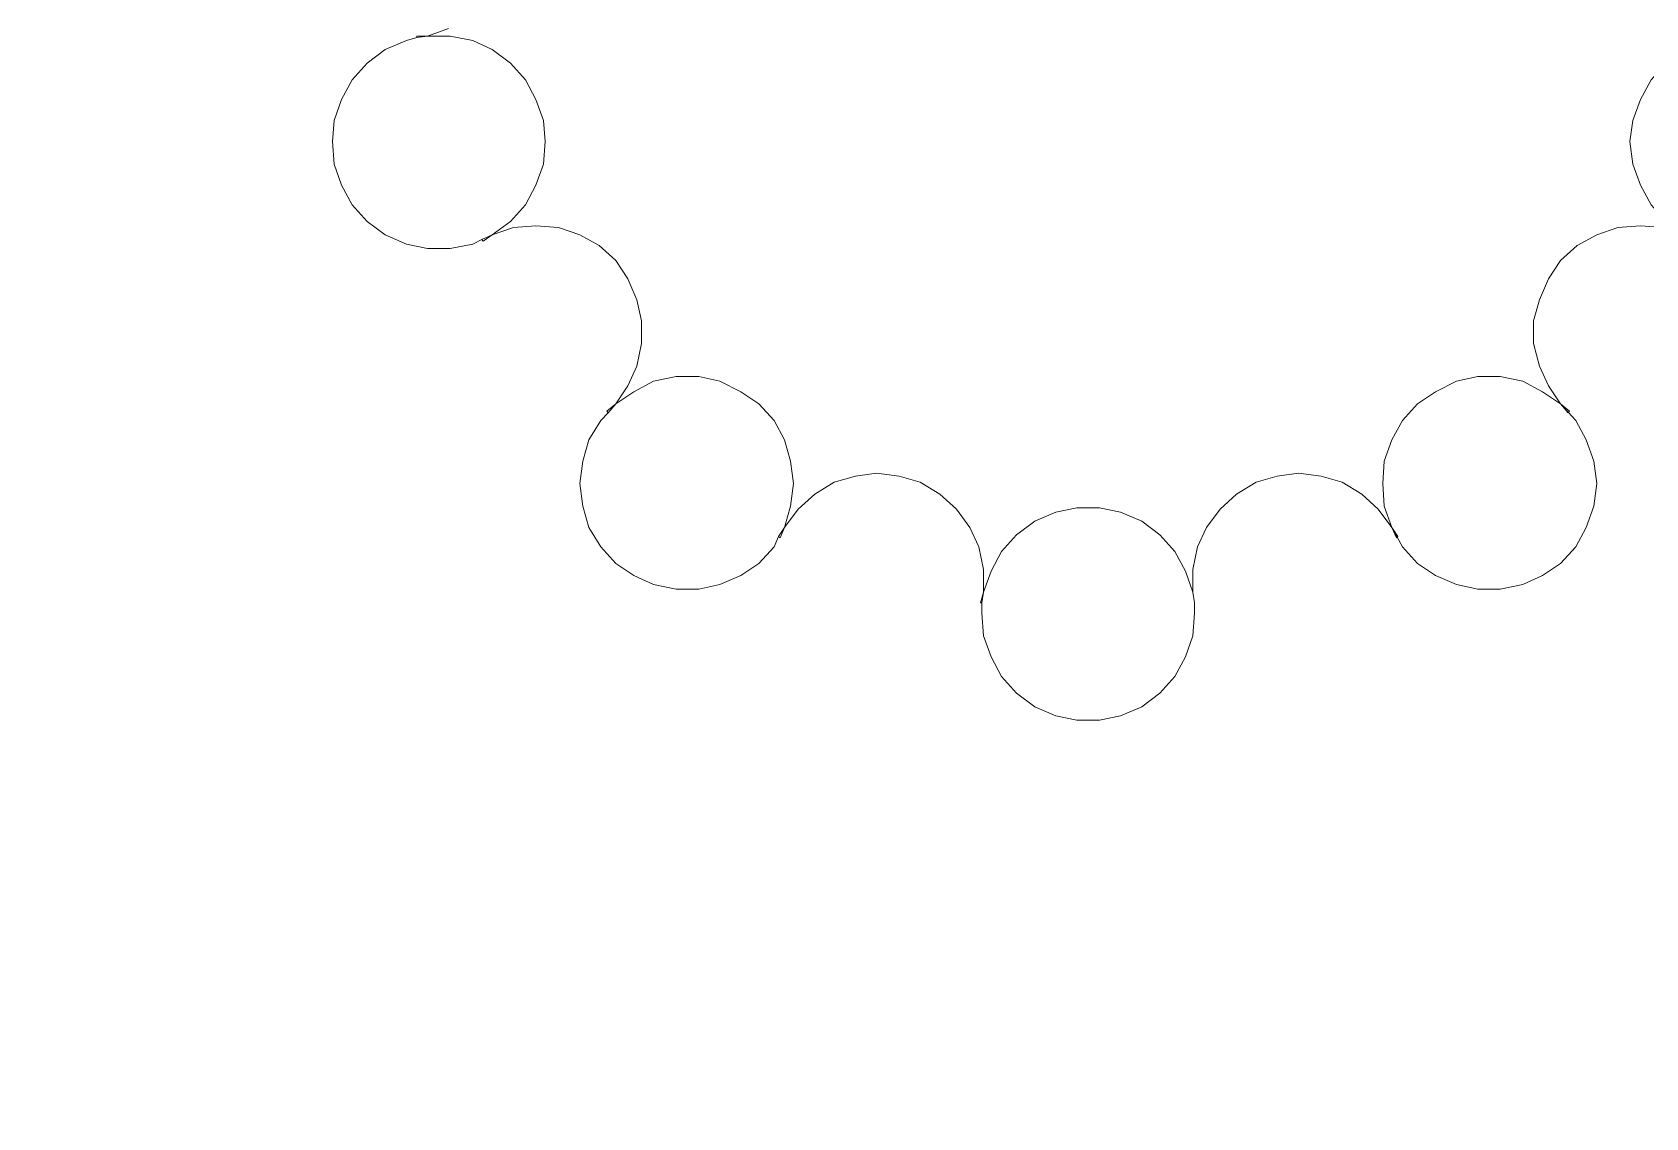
# Model space of a CAD drawing. Header units: millimetres. Extents: x -299 to 252, y -245 to 245.
# Drawn here: x -229.83 to -207.17, y -181.69 to -166.44 of the extents above; entities that cross this region are included whole.
import ezdxf

# ---------------------------------------------------------------- set-up
doc = ezdxf.new("R2010")
doc.units = ezdxf.units.MM
doc.header["$MEASUREMENT"] = 0

msp = doc.modelspace()

# ---------------------------------------------------------------- linework, layer by layer
at = {"lineweight": 9}
for points, knots in [([(-135.0011, -165.0006), (-135.0011, -120.8182), (-170.8181, -85.0012), (-215.0006, -85.0012), (-215.0006, -85.0012), (-259.183, -85.0012), (-295, -120.8182), (-295, -165.0006), (-295, -165.0006), (-295, -209.1831), (-259.183, -245), (-215.0006, -245), (-215.0006, -245), (-170.8181, -245), (-135.0011, -209.1831), (-135.0011, -165.0006)], [0, 0, 0, 0, 0.2, 0.2, 0.2, 0.2, 0.4, 0.4, 0.4, 0.4, 0.6, 0.6, 0.6, 0.6, 1, 1, 1, 1]), ([(-213.5083, -155.592), (-213.5083, -155.592), (-213.5295, -155.7402), (-213.5295, -155.7402), (-213.5295, -155.7402), (-213.5295, -155.7402), (-213.5295, -156.0577), (-213.5295, -156.0577), (-213.5295, -156.0577), (-213.5295, -156.0577), (-213.466, -156.354), (-213.466, -156.354), (-213.466, -156.354), (-213.466, -156.354), (-213.339, -156.6504), (-213.339, -156.6504), (-213.339, -156.6504), (-213.339, -156.6504), (-213.1485, -156.9044), (-213.1485, -156.9044), (-213.1485, -156.9044), (-213.1485, -156.9044), (-212.9156, -157.116), (-212.9156, -157.116), (-212.9156, -157.116), (-212.9156, -157.116), (-212.6405, -157.2642), (-212.6405, -157.2642), (-212.6405, -157.2642), (-212.6405, -157.2642), (-212.3441, -157.37), (-212.3441, -157.37), (-212.3441, -157.37), (-212.3441, -157.37), (-212.0478, -157.3912), (-212.0478, -157.3912), (-212.0478, -157.3912), (-212.0478, -157.3912), (-211.7303, -157.37), (-211.7303, -157.37), (-211.7303, -157.37), (-211.7303, -157.37), (-211.434, -157.2642), (-211.434, -157.2642), (-211.434, -157.2642), (-211.434, -157.2642), (-211.1588, -157.116), (-211.1588, -157.116), (-211.1588, -157.116), (-211.1588, -157.116), (-210.926, -156.9044), (-210.926, -156.9044), (-210.926, -156.9044), (-210.926, -156.9044), (-210.7355, -156.6504), (-210.7355, -156.6504), (-210.7355, -156.6504), (-210.7355, -156.6504), (-210.672, -156.5022), (-210.672, -156.5022), (-210.672, -156.5022), (-210.672, -156.5022), (-210.6508, -156.5234), (-210.6508, -156.5234), (-210.6508, -156.5234), (-210.6508, -156.5234), (-210.7355, -156.6504), (-210.7355, -156.6504), (-210.7355, -156.6504), (-210.7355, -156.6504), (-210.8413, -156.9467), (-210.8413, -156.9467), (-210.8413, -156.9467), (-210.8413, -156.9467), (-210.8625, -157.2642), (-210.8625, -157.2642), (-210.8625, -157.2642), (-210.8625, -157.2642), (-210.8413, -157.5817), (-210.8413, -157.5817), (-210.8413, -157.5817), (-210.8413, -157.5817), (-210.7355, -157.878), (-210.7355, -157.878), (-210.7355, -157.878), (-210.7355, -157.878), (-210.5873, -158.1532), (-210.5873, -158.1532), (-210.5873, -158.1532), (-210.5873, -158.1532), (-210.3756, -158.386), (-210.3756, -158.386), (-210.3756, -158.386), (-210.3756, -158.386), (-210.1216, -158.5554), (-210.1216, -158.5554), (-210.1216, -158.5554), (-210.1216, -158.5554), (-209.8253, -158.6824), (-209.8253, -158.6824), (-209.8253, -158.6824), (-209.8253, -158.6824), (-209.529, -158.7459), (-209.529, -158.7459), (-209.529, -158.7459), (-209.529, -158.7459), (-209.2115, -158.7459), (-209.2115, -158.7459), (-209.2115, -158.7459), (-209.2115, -158.7459), (-208.894, -158.6824), (-208.894, -158.6824), (-208.894, -158.6824), (-208.894, -158.6824), (-208.6188, -158.5554), (-208.6188, -158.5554), (-208.6188, -158.5554), (-208.6188, -158.5554), (-208.3648, -158.386), (-208.3648, -158.386), (-208.3648, -158.386), (-208.3648, -158.386), (-208.259, -158.259), (-208.259, -158.259), (-208.259, -158.259), (-208.259, -158.259), (-208.2378, -158.2802), (-208.2378, -158.2802), (-208.2378, -158.2802), (-208.2378, -158.2802), (-208.3648, -158.386), (-208.3648, -158.386), (-208.3648, -158.386), (-208.3648, -158.386), (-208.5341, -158.64), (-208.5341, -158.64), (-208.5341, -158.64), (-208.5341, -158.64), (-208.6611, -158.9152), (-208.6611, -158.9152), (-208.6611, -158.9152), (-208.6611, -158.9152), (-208.7458, -159.2327), (-208.7458, -159.2327), (-208.7458, -159.2327), (-208.7458, -159.2327), (-208.7458, -159.5502), (-208.7458, -159.5502), (-208.7458, -159.5502), (-208.7458, -159.5502), (-208.6611, -159.8465), (-208.6611, -159.8465), (-208.6611, -159.8465), (-208.6611, -159.8465), (-208.5341, -160.1429), (-208.5341, -160.1429), (-208.5341, -160.1429), (-208.5341, -160.1429), (-208.3648, -160.3969), (-208.3648, -160.3969), (-208.3648, -160.3969), (-208.3648, -160.3969), (-208.132, -160.5874), (-208.132, -160.5874), (-208.132, -160.5874), (-208.132, -160.5874), (-207.8568, -160.7567), (-207.8568, -160.7567), (-207.8568, -160.7567), (-207.8568, -160.7567), (-207.5605, -160.8414), (-207.5605, -160.8414), (-207.5605, -160.8414), (-207.5605, -160.8414), (-207.243, -160.8837), (-207.243, -160.8837), (-207.243, -160.8837), (-207.243, -160.8837), (-206.9255, -160.8414), (-206.9255, -160.8414), (-206.9255, -160.8414), (-206.9255, -160.8414), (-206.6291, -160.7567), (-206.6291, -160.7567), (-206.6291, -160.7567), (-206.6291, -160.7567), (-206.5021, -160.672), (-206.5021, -160.672), (-206.5021, -160.672), (-206.5021, -160.672), (-206.481, -160.6932), (-206.481, -160.6932), (-206.481, -160.6932), (-206.481, -160.6932), (-206.6291, -160.7567), (-206.6291, -160.7567), (-206.6291, -160.7567), (-206.6291, -160.7567), (-206.8831, -160.9472), (-206.8831, -160.9472), (-206.8831, -160.9472), (-206.8831, -160.9472), (-207.0948, -161.18), (-207.0948, -161.18), (-207.0948, -161.18), (-207.0948, -161.18), (-207.243, -161.4552), (-207.243, -161.4552), (-207.243, -161.4552), (-207.243, -161.4552), (-207.3488, -161.7515), (-207.3488, -161.7515), (-207.3488, -161.7515), (-207.3488, -161.7515), (-207.3911, -162.0479), (-207.3911, -162.0479), (-207.3911, -162.0479), (-207.3911, -162.0479), (-207.3488, -162.3654), (-207.3488, -162.3654), (-207.3488, -162.3654), (-207.3488, -162.3654), (-207.243, -162.6617), (-207.243, -162.6617), (-207.243, -162.6617), (-207.243, -162.6617), (-207.0948, -162.9369), (-207.0948, -162.9369), (-207.0948, -162.9369), (-207.0948, -162.9369), (-206.8831, -163.1697), (-206.8831, -163.1697), (-206.8831, -163.1697), (-206.8831, -163.1697), (-206.6291, -163.3602), (-206.6291, -163.3602), (-206.6291, -163.3602), (-206.6291, -163.3602), (-206.354, -163.4872), (-206.354, -163.4872), (-206.354, -163.4872), (-206.354, -163.4872), (-206.0365, -163.5507), (-206.0365, -163.5507), (-206.0365, -163.5507), (-206.0365, -163.5507), (-205.719, -163.5507), (-205.719, -163.5507), (-205.719, -163.5507), (-205.719, -163.5507), (-206.0153, -163.6565), (-206.0153, -163.6565), (-206.0153, -163.6565), (-206.0153, -163.6565), (-206.2905, -163.8047), (-206.2905, -163.8047), (-206.2905, -163.8047), (-206.2905, -163.8047), (-206.5233, -164.0164), (-206.5233, -164.0164), (-206.5233, -164.0164), (-206.5233, -164.0164), (-206.7138, -164.2704), (-206.7138, -164.2704), (-206.7138, -164.2704), (-206.7138, -164.2704), (-206.8408, -164.5455), (-206.8408, -164.5455), (-206.8408, -164.5455), (-206.8408, -164.5455), (-206.9043, -164.863), (-206.9043, -164.863), (-206.9043, -164.863), (-206.9043, -164.863), (-206.9043, -165.1805), (-206.9043, -165.1805), (-206.9043, -165.1805), (-206.9043, -165.1805), (-206.8408, -165.4769), (-206.8408, -165.4769), (-206.8408, -165.4769), (-206.8408, -165.4769), (-206.7138, -165.7732), (-206.7138, -165.7732), (-206.7138, -165.7732), (-206.7138, -165.7732), (-206.5233, -166.0272), (-206.5233, -166.0272), (-206.5233, -166.0272), (-206.5233, -166.0272), (-206.2905, -166.2389), (-206.2905, -166.2389), (-206.2905, -166.2389), (-206.2905, -166.2389), (-206.0153, -166.387), (-206.0153, -166.387), (-206.0153, -166.387), (-206.0153, -166.387), (-205.719, -166.4929), (-205.719, -166.4929), (-205.719, -166.4929), (-205.719, -166.4929), (-205.5708, -166.4929), (-205.5708, -166.4929), (-205.5708, -166.4929), (-205.5708, -166.4929), (-205.5708, -166.514), (-205.5708, -166.514), (-205.5708, -166.514), (-205.5708, -166.514), (-205.719, -166.4929), (-205.719, -166.4929), (-205.719, -166.4929), (-205.719, -166.4929), (-206.0365, -166.4929), (-206.0365, -166.4929), (-206.0365, -166.4929), (-206.0365, -166.4929), (-206.354, -166.5564), (-206.354, -166.5564), (-206.354, -166.5564), (-206.354, -166.5564), (-206.6291, -166.6834), (-206.6291, -166.6834), (-206.6291, -166.6834), (-206.6291, -166.6834), (-206.8831, -166.8739), (-206.8831, -166.8739), (-206.8831, -166.8739), (-206.8831, -166.8739), (-207.0948, -167.1067), (-207.0948, -167.1067), (-207.0948, -167.1067), (-207.0948, -167.1067), (-207.243, -167.3819), (-207.243, -167.3819), (-207.243, -167.3819), (-207.243, -167.3819), (-207.3488, -167.6782), (-207.3488, -167.6782), (-207.3488, -167.6782), (-207.3488, -167.6782), (-207.3911, -167.9745), (-207.3911, -167.9745), (-207.3911, -167.9745), (-207.3911, -167.9745), (-207.3488, -168.292), (-207.3488, -168.292), (-207.3488, -168.292), (-207.3488, -168.292), (-207.243, -168.5884), (-207.243, -168.5884), (-207.243, -168.5884), (-207.243, -168.5884), (-207.0948, -168.8635), (-207.0948, -168.8635), (-207.0948, -168.8635), (-207.0948, -168.8635), (-206.8831, -169.0964), (-206.8831, -169.0964), (-206.8831, -169.0964), (-206.8831, -169.0964), (-206.6291, -169.2869), (-206.6291, -169.2869), (-206.6291, -169.2869), (-206.6291, -169.2869), (-206.481, -169.3504), (-206.481, -169.3504), (-206.481, -169.3504), (-206.481, -169.3504), (-206.5021, -169.3715), (-206.5021, -169.3715), (-206.5021, -169.3715), (-206.5021, -169.3715), (-206.6291, -169.2869), (-206.6291, -169.2869), (-206.6291, -169.2869), (-206.6291, -169.2869), (-206.9255, -169.181), (-206.9255, -169.181), (-206.9255, -169.181), (-206.9255, -169.181), (-207.243, -169.1599), (-207.243, -169.1599), (-207.243, -169.1599), (-207.243, -169.1599), (-207.5605, -169.181), (-207.5605, -169.181), (-207.5605, -169.181), (-207.5605, -169.181), (-207.8568, -169.2869), (-207.8568, -169.2869), (-207.8568, -169.2869), (-207.8568, -169.2869), (-208.132, -169.435), (-208.132, -169.435), (-208.132, -169.435), (-208.132, -169.435), (-208.3648, -169.6467), (-208.3648, -169.6467), (-208.3648, -169.6467), (-208.3648, -169.6467), (-208.5341, -169.9007), (-208.5341, -169.9007), (-208.5341, -169.9007), (-208.5341, -169.9007), (-208.6611, -170.197), (-208.6611, -170.197), (-208.6611, -170.197), (-208.6611, -170.197), (-208.7458, -170.4934), (-208.7458, -170.4934), (-208.7458, -170.4934), (-208.7458, -170.4934), (-208.7458, -170.8109), (-208.7458, -170.8109), (-208.7458, -170.8109), (-208.7458, -170.8109), (-208.6611, -171.1284), (-208.6611, -171.1284), (-208.6611, -171.1284), (-208.6611, -171.1284), (-208.5341, -171.4035), (-208.5341, -171.4035), (-208.5341, -171.4035), (-208.5341, -171.4035), (-208.3648, -171.6575), (-208.3648, -171.6575), (-208.3648, -171.6575), (-208.3648, -171.6575), (-208.2378, -171.7634), (-208.2378, -171.7634), (-208.2378, -171.7634), (-208.2378, -171.7634), (-208.259, -171.7845), (-208.259, -171.7845), (-208.259, -171.7845), (-208.259, -171.7845), (-208.3648, -171.6575), (-208.3648, -171.6575), (-208.3648, -171.6575), (-208.3648, -171.6575), (-208.6188, -171.4882), (-208.6188, -171.4882), (-208.6188, -171.4882), (-208.6188, -171.4882), (-208.894, -171.34), (-208.894, -171.34), (-208.894, -171.34), (-208.894, -171.34), (-209.2115, -171.2765), (-209.2115, -171.2765), (-209.2115, -171.2765), (-209.2115, -171.2765), (-209.529, -171.2765), (-209.529, -171.2765), (-209.529, -171.2765), (-209.529, -171.2765), (-209.8253, -171.34), (-209.8253, -171.34), (-209.8253, -171.34), (-209.8253, -171.34), (-210.1216, -171.4882), (-210.1216, -171.4882), (-210.1216, -171.4882), (-210.1216, -171.4882), (-210.3756, -171.6575), (-210.3756, -171.6575), (-210.3756, -171.6575), (-210.3756, -171.6575), (-210.5873, -171.8904), (-210.5873, -171.8904), (-210.5873, -171.8904), (-210.5873, -171.8904), (-210.7355, -172.1655), (-210.7355, -172.1655), (-210.7355, -172.1655), (-210.7355, -172.1655), (-210.8413, -172.4619), (-210.8413, -172.4619), (-210.8413, -172.4619), (-210.8413, -172.4619), (-210.8625, -172.7794), (-210.8625, -172.7794), (-210.8625, -172.7794), (-210.8625, -172.7794), (-210.8413, -173.0969), (-210.8413, -173.0969), (-210.8413, -173.0969), (-210.8413, -173.0969), (-210.7355, -173.3932), (-210.7355, -173.3932), (-210.7355, -173.3932), (-210.7355, -173.3932), (-210.6508, -173.5202), (-210.6508, -173.5202), (-210.6508, -173.5202), (-210.6508, -173.5202), (-210.672, -173.5414), (-210.672, -173.5414)], [0, 0, 0, 0, 0.0079365, 0.0079365, 0.0079365, 0.0079365, 0.015873, 0.015873, 0.015873, 0.015873, 0.0238095, 0.0238095, 0.0238095, 0.0238095, 0.031746, 0.031746, 0.031746, 0.031746, 0.0396825, 0.0396825, 0.0396825, 0.0396825, 0.047619, 0.047619, 0.047619, 0.047619, 0.0555556, 0.0555556, 0.0555556, 0.0555556, 0.0634921, 0.0634921, 0.0634921, 0.0634921, 0.0714286, 0.0714286, 0.0714286, 0.0714286, 0.0793651, 0.0793651, 0.0793651, 0.0793651, 0.0873016, 0.0873016, 0.0873016, 0.0873016, 0.0952381, 0.0952381, 0.0952381, 0.0952381, 0.1031746, 0.1031746, 0.1031746, 0.1031746, 0.1111111, 0.1111111, 0.1111111, 0.1111111, 0.1190476, 0.1190476, 0.1190476, 0.1190476, 0.1269841, 0.1269841, 0.1269841, 0.1269841, 0.1349206, 0.1349206, 0.1349206, 0.1349206, 0.1428571, 0.1428571, 0.1428571, 0.1428571, 0.1507937, 0.1507937, 0.1507937, 0.1507937, 0.1587302, 0.1587302, 0.1587302, 0.1587302, 0.1666667, 0.1666667, 0.1666667, 0.1666667, 0.1746032, 0.1746032, 0.1746032, 0.1746032, 0.1825397, 0.1825397, 0.1825397, 0.1825397, 0.1904762, 0.1904762, 0.1904762, 0.1904762, 0.1984127, 0.1984127, 0.1984127, 0.1984127, 0.2063492, 0.2063492, 0.2063492, 0.2063492, 0.2142857, 0.2142857, 0.2142857, 0.2142857, 0.2222222, 0.2222222, 0.2222222, 0.2222222, 0.2301587, 0.2301587, 0.2301587, 0.2301587, 0.2380952, 0.2380952, 0.2380952, 0.2380952, 0.2460317, 0.2460317, 0.2460317, 0.2460317, 0.2539683, 0.2539683, 0.2539683, 0.2539683, 0.2619048, 0.2619048, 0.2619048, 0.2619048, 0.2698413, 0.2698413, 0.2698413, 0.2698413, 0.2777778, 0.2777778, 0.2777778, 0.2777778, 0.2857143, 0.2857143, 0.2857143, 0.2857143, 0.2936508, 0.2936508, 0.2936508, 0.2936508, 0.3015873, 0.3015873, 0.3015873, 0.3015873, 0.3095238, 0.3095238, 0.3095238, 0.3095238, 0.3174603, 0.3174603, 0.3174603, 0.3174603, 0.3253968, 0.3253968, 0.3253968, 0.3253968, 0.3333333, 0.3333333, 0.3333333, 0.3333333, 0.3412698, 0.3412698, 0.3412698, 0.3412698, 0.3492063, 0.3492063, 0.3492063, 0.3492063, 0.3571429, 0.3571429, 0.3571429, 0.3571429, 0.3650794, 0.3650794, 0.3650794, 0.3650794, 0.3730159, 0.3730159, 0.3730159, 0.3730159, 0.3809524, 0.3809524, 0.3809524, 0.3809524, 0.3888889, 0.3888889, 0.3888889, 0.3888889, 0.3968254, 0.3968254, 0.3968254, 0.3968254, 0.4047619, 0.4047619, 0.4047619, 0.4047619, 0.4126984, 0.4126984, 0.4126984, 0.4126984, 0.4206349, 0.4206349, 0.4206349, 0.4206349, 0.4285714, 0.4285714, 0.4285714, 0.4285714, 0.4365079, 0.4365079, 0.4365079, 0.4365079, 0.4444444, 0.4444444, 0.4444444, 0.4444444, 0.452381, 0.452381, 0.452381, 0.452381, 0.4603175, 0.4603175, 0.4603175, 0.4603175, 0.468254, 0.468254, 0.468254, 0.468254, 0.4761905, 0.4761905, 0.4761905, 0.4761905, 0.484127, 0.484127, 0.484127, 0.484127, 0.4920635, 0.4920635, 0.4920635, 0.4920635, 0.5, 0.5, 0.5, 0.5, 0.5079365, 0.5079365, 0.5079365, 0.5079365, 0.515873, 0.515873, 0.515873, 0.515873, 0.5238095, 0.5238095, 0.5238095, 0.5238095, 0.531746, 0.531746, 0.531746, 0.531746, 0.5396825, 0.5396825, 0.5396825, 0.5396825, 0.547619, 0.547619, 0.547619, 0.547619, 0.5555556, 0.5555556, 0.5555556, 0.5555556, 0.5634921, 0.5634921, 0.5634921, 0.5634921, 0.5714286, 0.5714286, 0.5714286, 0.5714286, 0.5793651, 0.5793651, 0.5793651, 0.5793651, 0.5873016, 0.5873016, 0.5873016, 0.5873016, 0.5952381, 0.5952381, 0.5952381, 0.5952381, 0.6031746, 0.6031746, 0.6031746, 0.6031746, 0.6111111, 0.6111111, 0.6111111, 0.6111111, 0.6190476, 0.6190476, 0.6190476, 0.6190476, 0.6269841, 0.6269841, 0.6269841, 0.6269841, 0.6349206, 0.6349206, 0.6349206, 0.6349206, 0.6428571, 0.6428571, 0.6428571, 0.6428571, 0.6507937, 0.6507937, 0.6507937, 0.6507937, 0.6587302, 0.6587302, 0.6587302, 0.6587302, 0.6666667, 0.6666667, 0.6666667, 0.6666667, 0.6746032, 0.6746032, 0.6746032, 0.6746032, 0.6825397, 0.6825397, 0.6825397, 0.6825397, 0.6904762, 0.6904762, 0.6904762, 0.6904762, 0.6984127, 0.6984127, 0.6984127, 0.6984127, 0.7063492, 0.7063492, 0.7063492, 0.7063492, 0.7142857, 0.7142857, 0.7142857, 0.7142857, 0.7222222, 0.7222222, 0.7222222, 0.7222222, 0.7301587, 0.7301587, 0.7301587, 0.7301587, 0.7380952, 0.7380952, 0.7380952, 0.7380952, 0.7460317, 0.7460317, 0.7460317, 0.7460317, 0.7539683, 0.7539683, 0.7539683, 0.7539683, 0.7619048, 0.7619048, 0.7619048, 0.7619048, 0.7698413, 0.7698413, 0.7698413, 0.7698413, 0.7777778, 0.7777778, 0.7777778, 0.7777778, 0.7857143, 0.7857143, 0.7857143, 0.7857143, 0.7936508, 0.7936508, 0.7936508, 0.7936508, 0.8015873, 0.8015873, 0.8015873, 0.8015873, 0.8095238, 0.8095238, 0.8095238, 0.8095238, 0.8174603, 0.8174603, 0.8174603, 0.8174603, 0.8253968, 0.8253968, 0.8253968, 0.8253968, 0.8333333, 0.8333333, 0.8333333, 0.8333333, 0.8412698, 0.8412698, 0.8412698, 0.8412698, 0.8492063, 0.8492063, 0.8492063, 0.8492063, 0.8571429, 0.8571429, 0.8571429, 0.8571429, 0.8650794, 0.8650794, 0.8650794, 0.8650794, 0.8730159, 0.8730159, 0.8730159, 0.8730159, 0.8809524, 0.8809524, 0.8809524, 0.8809524, 0.8888889, 0.8888889, 0.8888889, 0.8888889, 0.8968254, 0.8968254, 0.8968254, 0.8968254, 0.9047619, 0.9047619, 0.9047619, 0.9047619, 0.9126984, 0.9126984, 0.9126984, 0.9126984, 0.9206349, 0.9206349, 0.9206349, 0.9206349, 0.9285714, 0.9285714, 0.9285714, 0.9285714, 0.9365079, 0.9365079, 0.9365079, 0.9365079, 0.9444444, 0.9444444, 0.9444444, 0.9444444, 0.952381, 0.952381, 0.952381, 0.952381, 0.9603175, 0.9603175, 0.9603175, 0.9603175, 0.968254, 0.968254, 0.968254, 0.968254, 0.9761905, 0.9761905, 0.9761905, 0.9761905, 0.984127, 0.984127, 0.984127, 0.984127, 1, 1, 1, 1]), ([(-224.4303, -166.514), (-224.4303, -166.514), (-224.5785, -166.5564), (-224.5785, -166.5564), (-224.5785, -166.5564), (-224.5785, -166.5564), (-224.8748, -166.6834), (-224.8748, -166.6834), (-224.8748, -166.6834), (-224.8748, -166.6834), (-225.1288, -166.8739), (-225.1288, -166.8739), (-225.1288, -166.8739), (-225.1288, -166.8739), (-225.3405, -167.1067), (-225.3405, -167.1067), (-225.3405, -167.1067), (-225.3405, -167.1067), (-225.4887, -167.3819), (-225.4887, -167.3819), (-225.4887, -167.3819), (-225.4887, -167.3819), (-225.5945, -167.6782), (-225.5945, -167.6782), (-225.5945, -167.6782), (-225.5945, -167.6782), (-225.6157, -167.9745), (-225.6157, -167.9745), (-225.6157, -167.9745), (-225.6157, -167.9745), (-225.5945, -168.292), (-225.5945, -168.292), (-225.5945, -168.292), (-225.5945, -168.292), (-225.4887, -168.5884), (-225.4887, -168.5884), (-225.4887, -168.5884), (-225.4887, -168.5884), (-225.3405, -168.8635), (-225.3405, -168.8635), (-225.3405, -168.8635), (-225.3405, -168.8635), (-225.1288, -169.0964), (-225.1288, -169.0964), (-225.1288, -169.0964), (-225.1288, -169.0964), (-224.8748, -169.2869), (-224.8748, -169.2869), (-224.8748, -169.2869), (-224.8748, -169.2869), (-224.5785, -169.4139), (-224.5785, -169.4139), (-224.5785, -169.4139), (-224.5785, -169.4139), (-224.2822, -169.4774), (-224.2822, -169.4774), (-224.2822, -169.4774), (-224.2822, -169.4774), (-223.9647, -169.4774), (-223.9647, -169.4774), (-223.9647, -169.4774), (-223.9647, -169.4774), (-223.6472, -169.4139), (-223.6472, -169.4139)], [0, 0, 0, 0, 0.0588235, 0.0588235, 0.0588235, 0.0588235, 0.1176471, 0.1176471, 0.1176471, 0.1176471, 0.1764706, 0.1764706, 0.1764706, 0.1764706, 0.2352941, 0.2352941, 0.2352941, 0.2352941, 0.2941176, 0.2941176, 0.2941176, 0.2941176, 0.3529412, 0.3529412, 0.3529412, 0.3529412, 0.4117647, 0.4117647, 0.4117647, 0.4117647, 0.4705882, 0.4705882, 0.4705882, 0.4705882, 0.5294118, 0.5294118, 0.5294118, 0.5294118, 0.5882353, 0.5882353, 0.5882353, 0.5882353, 0.6470588, 0.6470588, 0.6470588, 0.6470588, 0.7058824, 0.7058824, 0.7058824, 0.7058824, 0.7647059, 0.7647059, 0.7647059, 0.7647059, 0.8235294, 0.8235294, 0.8235294, 0.8235294, 0.8823529, 0.8823529, 0.8823529, 0.8823529, 1, 1, 1, 1]), ([(-224.4303, -166.514), (-224.4303, -166.514), (-224.4303, -166.4929), (-224.4303, -166.4929), (-224.4303, -166.4929), (-224.4303, -166.4929), (-224.2822, -166.4929), (-224.2822, -166.4929), (-224.2822, -166.4929), (-224.2822, -166.4929), (-224.4303, -166.514), (-224.4303, -166.514)], [0, 0, 0, 0, 0.25, 0.25, 0.25, 0.25, 0.5, 0.5, 0.5, 0.5, 1, 1, 1, 1]), ([(-223.9647, -166.4929), (-223.9647, -166.4929), (-224.2822, -166.4929), (-224.2822, -166.4929), (-224.2822, -166.4929), (-224.2822, -166.4929), (-223.9858, -166.387), (-223.9858, -166.387)], [0, 0, 0, 0, 0.3333333, 0.3333333, 0.3333333, 0.3333333, 1, 1, 1, 1]), ([(-208.1531, -171.8904), (-208.1531, -171.8904), (-208.3648, -171.6575), (-208.3648, -171.6575), (-208.3648, -171.6575), (-208.3648, -171.6575), (-208.6188, -171.4882), (-208.6188, -171.4882), (-208.6188, -171.4882), (-208.6188, -171.4882), (-208.894, -171.34), (-208.894, -171.34), (-208.894, -171.34), (-208.894, -171.34), (-209.2115, -171.2765), (-209.2115, -171.2765), (-209.2115, -171.2765), (-209.2115, -171.2765), (-209.529, -171.2765), (-209.529, -171.2765), (-209.529, -171.2765), (-209.529, -171.2765), (-209.8253, -171.34), (-209.8253, -171.34), (-209.8253, -171.34), (-209.8253, -171.34), (-210.1216, -171.4882), (-210.1216, -171.4882), (-210.1216, -171.4882), (-210.1216, -171.4882), (-210.3756, -171.6575), (-210.3756, -171.6575), (-210.3756, -171.6575), (-210.3756, -171.6575), (-210.5873, -171.8904), (-210.5873, -171.8904), (-210.5873, -171.8904), (-210.5873, -171.8904), (-210.7355, -172.1655), (-210.7355, -172.1655), (-210.7355, -172.1655), (-210.7355, -172.1655), (-210.8413, -172.4619), (-210.8413, -172.4619), (-210.8413, -172.4619), (-210.8413, -172.4619), (-210.8625, -172.7794), (-210.8625, -172.7794), (-210.8625, -172.7794), (-210.8625, -172.7794), (-210.8413, -173.0969), (-210.8413, -173.0969), (-210.8413, -173.0969), (-210.8413, -173.0969), (-210.7355, -173.3932), (-210.7355, -173.3932), (-210.7355, -173.3932), (-210.7355, -173.3932), (-210.5873, -173.6684), (-210.5873, -173.6684)], [0, 0, 0, 0, 0.0625, 0.0625, 0.0625, 0.0625, 0.125, 0.125, 0.125, 0.125, 0.1875, 0.1875, 0.1875, 0.1875, 0.25, 0.25, 0.25, 0.25, 0.3125, 0.3125, 0.3125, 0.3125, 0.375, 0.375, 0.375, 0.375, 0.4375, 0.4375, 0.4375, 0.4375, 0.5, 0.5, 0.5, 0.5, 0.5625, 0.5625, 0.5625, 0.5625, 0.625, 0.625, 0.625, 0.625, 0.6875, 0.6875, 0.6875, 0.6875, 0.75, 0.75, 0.75, 0.75, 0.8125, 0.8125, 0.8125, 0.8125, 0.875, 0.875, 0.875, 0.875, 1, 1, 1, 1]), ([(-221.7422, -171.7845), (-221.7422, -171.7845), (-221.848, -171.8904), (-221.848, -171.8904), (-221.848, -171.8904), (-221.848, -171.8904), (-222.0173, -172.1655), (-222.0173, -172.1655), (-222.0173, -172.1655), (-222.0173, -172.1655), (-222.102, -172.4619), (-222.102, -172.4619), (-222.102, -172.4619), (-222.102, -172.4619), (-222.1443, -172.7794), (-222.1443, -172.7794), (-222.1443, -172.7794), (-222.1443, -172.7794), (-222.102, -173.0969), (-222.102, -173.0969), (-222.102, -173.0969), (-222.102, -173.0969), (-222.0173, -173.3932), (-222.0173, -173.3932), (-222.0173, -173.3932), (-222.0173, -173.3932), (-221.848, -173.6684), (-221.848, -173.6684), (-221.848, -173.6684), (-221.848, -173.6684), (-221.6363, -173.9012), (-221.6363, -173.9012), (-221.6363, -173.9012), (-221.6363, -173.9012), (-221.3823, -174.0705), (-221.3823, -174.0705), (-221.3823, -174.0705), (-221.3823, -174.0705), (-221.1072, -174.1975), (-221.1072, -174.1975), (-221.1072, -174.1975), (-221.1072, -174.1975), (-220.7897, -174.261), (-220.7897, -174.261), (-220.7897, -174.261), (-220.7897, -174.261), (-220.4722, -174.261), (-220.4722, -174.261), (-220.4722, -174.261), (-220.4722, -174.261), (-220.1758, -174.1975), (-220.1758, -174.1975), (-220.1758, -174.1975), (-220.1758, -174.1975), (-219.8795, -174.0705), (-219.8795, -174.0705), (-219.8795, -174.0705), (-219.8795, -174.0705), (-219.6255, -173.9012), (-219.6255, -173.9012), (-219.6255, -173.9012), (-219.6255, -173.9012), (-219.4138, -173.6684), (-219.4138, -173.6684)], [0, 0, 0, 0, 0.0588235, 0.0588235, 0.0588235, 0.0588235, 0.1176471, 0.1176471, 0.1176471, 0.1176471, 0.1764706, 0.1764706, 0.1764706, 0.1764706, 0.2352941, 0.2352941, 0.2352941, 0.2352941, 0.2941176, 0.2941176, 0.2941176, 0.2941176, 0.3529412, 0.3529412, 0.3529412, 0.3529412, 0.4117647, 0.4117647, 0.4117647, 0.4117647, 0.4705882, 0.4705882, 0.4705882, 0.4705882, 0.5294118, 0.5294118, 0.5294118, 0.5294118, 0.5882353, 0.5882353, 0.5882353, 0.5882353, 0.6470588, 0.6470588, 0.6470588, 0.6470588, 0.7058824, 0.7058824, 0.7058824, 0.7058824, 0.7647059, 0.7647059, 0.7647059, 0.7647059, 0.8235294, 0.8235294, 0.8235294, 0.8235294, 0.8823529, 0.8823529, 0.8823529, 0.8823529, 1, 1, 1, 1]), ([(-210.5873, -173.6684), (-210.5873, -173.6684), (-210.3756, -173.9012), (-210.3756, -173.9012), (-210.3756, -173.9012), (-210.3756, -173.9012), (-210.1216, -174.0705), (-210.1216, -174.0705), (-210.1216, -174.0705), (-210.1216, -174.0705), (-209.8253, -174.1975), (-209.8253, -174.1975), (-209.8253, -174.1975), (-209.8253, -174.1975), (-209.529, -174.261), (-209.529, -174.261), (-209.529, -174.261), (-209.529, -174.261), (-209.2115, -174.261), (-209.2115, -174.261), (-209.2115, -174.261), (-209.2115, -174.261), (-208.894, -174.1975), (-208.894, -174.1975), (-208.894, -174.1975), (-208.894, -174.1975), (-208.6188, -174.0705), (-208.6188, -174.0705), (-208.6188, -174.0705), (-208.6188, -174.0705), (-208.3648, -173.9012), (-208.3648, -173.9012), (-208.3648, -173.9012), (-208.3648, -173.9012), (-208.1531, -173.6684), (-208.1531, -173.6684), (-208.1531, -173.6684), (-208.1531, -173.6684), (-208.005, -173.3932), (-208.005, -173.3932), (-208.005, -173.3932), (-208.005, -173.3932), (-207.8991, -173.0969), (-207.8991, -173.0969), (-207.8991, -173.0969), (-207.8991, -173.0969), (-207.8568, -172.7794), (-207.8568, -172.7794), (-207.8568, -172.7794), (-207.8568, -172.7794), (-207.8991, -172.4619), (-207.8991, -172.4619), (-207.8991, -172.4619), (-207.8991, -172.4619), (-208.005, -172.1655), (-208.005, -172.1655), (-208.005, -172.1655), (-208.005, -172.1655), (-208.1531, -171.8904), (-208.1531, -171.8904)], [0, 0, 0, 0, 0.0625, 0.0625, 0.0625, 0.0625, 0.125, 0.125, 0.125, 0.125, 0.1875, 0.1875, 0.1875, 0.1875, 0.25, 0.25, 0.25, 0.25, 0.3125, 0.3125, 0.3125, 0.3125, 0.375, 0.375, 0.375, 0.375, 0.4375, 0.4375, 0.4375, 0.4375, 0.5, 0.5, 0.5, 0.5, 0.5625, 0.5625, 0.5625, 0.5625, 0.625, 0.625, 0.625, 0.625, 0.6875, 0.6875, 0.6875, 0.6875, 0.75, 0.75, 0.75, 0.75, 0.8125, 0.8125, 0.8125, 0.8125, 0.875, 0.875, 0.875, 0.875, 1, 1, 1, 1]), ([(-216.4928, -174.4515), (-216.4928, -174.4515), (-216.4928, -174.5997), (-216.4928, -174.5997), (-216.4928, -174.5997), (-216.4928, -174.5997), (-216.4717, -174.9172), (-216.4717, -174.9172), (-216.4717, -174.9172), (-216.4717, -174.9172), (-216.3658, -175.2135), (-216.3658, -175.2135), (-216.3658, -175.2135), (-216.3658, -175.2135), (-216.2177, -175.4887), (-216.2177, -175.4887), (-216.2177, -175.4887), (-216.2177, -175.4887), (-216.006, -175.7215), (-216.006, -175.7215), (-216.006, -175.7215), (-216.006, -175.7215), (-215.752, -175.912), (-215.752, -175.912), (-215.752, -175.912), (-215.752, -175.912), (-215.4557, -176.039), (-215.4557, -176.039), (-215.4557, -176.039), (-215.4557, -176.039), (-215.1593, -176.1025), (-215.1593, -176.1025), (-215.1593, -176.1025), (-215.1593, -176.1025), (-214.8418, -176.1025), (-214.8418, -176.1025), (-214.8418, -176.1025), (-214.8418, -176.1025), (-214.5455, -176.039), (-214.5455, -176.039), (-214.5455, -176.039), (-214.5455, -176.039), (-214.2491, -175.912), (-214.2491, -175.912), (-214.2491, -175.912), (-214.2491, -175.912), (-213.9951, -175.7215), (-213.9951, -175.7215), (-213.9951, -175.7215), (-213.9951, -175.7215), (-213.7835, -175.4887), (-213.7835, -175.4887), (-213.7835, -175.4887), (-213.7835, -175.4887), (-213.6353, -175.2135), (-213.6353, -175.2135), (-213.6353, -175.2135), (-213.6353, -175.2135), (-213.5295, -174.9172), (-213.5295, -174.9172), (-213.5295, -174.9172), (-213.5295, -174.9172), (-213.5083, -174.5997), (-213.5083, -174.5997)], [0, 0, 0, 0, 0.0588235, 0.0588235, 0.0588235, 0.0588235, 0.1176471, 0.1176471, 0.1176471, 0.1176471, 0.1764706, 0.1764706, 0.1764706, 0.1764706, 0.2352941, 0.2352941, 0.2352941, 0.2352941, 0.2941176, 0.2941176, 0.2941176, 0.2941176, 0.3529412, 0.3529412, 0.3529412, 0.3529412, 0.4117647, 0.4117647, 0.4117647, 0.4117647, 0.4705882, 0.4705882, 0.4705882, 0.4705882, 0.5294118, 0.5294118, 0.5294118, 0.5294118, 0.5882353, 0.5882353, 0.5882353, 0.5882353, 0.6470588, 0.6470588, 0.6470588, 0.6470588, 0.7058824, 0.7058824, 0.7058824, 0.7058824, 0.7647059, 0.7647059, 0.7647059, 0.7647059, 0.8235294, 0.8235294, 0.8235294, 0.8235294, 0.8823529, 0.8823529, 0.8823529, 0.8823529, 1, 1, 1, 1])]:
    msp.add_open_spline(points, degree=3, knots=knots, dxfattribs=at)
for points in [[(-223.6472, -166.5564), (-223.6472, -166.5564), (-223.9647, -166.4929), (-223.9647, -166.4929)], [(-223.372, -166.6834), (-223.372, -166.6834), (-223.6472, -166.5564), (-223.6472, -166.5564)], [(-223.118, -166.8739), (-223.118, -166.8739), (-223.372, -166.6834), (-223.372, -166.6834)], [(-222.9063, -167.1067), (-222.9063, -167.1067), (-223.118, -166.8739), (-223.118, -166.8739)], [(-222.7582, -167.3819), (-222.7582, -167.3819), (-222.9063, -167.1067), (-222.9063, -167.1067)], [(-222.6523, -167.6782), (-222.6523, -167.6782), (-222.7582, -167.3819), (-222.7582, -167.3819)], [(-222.6312, -167.9745), (-222.6312, -167.9745), (-222.6523, -167.6782), (-222.6523, -167.6782)], [(-222.6523, -168.292), (-222.6523, -168.292), (-222.6312, -167.9745), (-222.6312, -167.9745)], [(-222.7582, -168.5884), (-222.7582, -168.5884), (-222.6523, -168.292), (-222.6523, -168.292)], [(-222.9063, -168.8635), (-222.9063, -168.8635), (-222.7582, -168.5884), (-222.7582, -168.5884)], [(-223.118, -169.0964), (-223.118, -169.0964), (-222.9063, -168.8635), (-222.9063, -168.8635)], [(-223.5202, -169.3504), (-223.5202, -169.3504), (-223.372, -169.2869), (-223.372, -169.2869)], [(-223.372, -169.2869), (-223.372, -169.2869), (-223.499, -169.3715), (-223.499, -169.3715)], [(-223.372, -169.2869), (-223.372, -169.2869), (-223.118, -169.0964), (-223.118, -169.0964)], [(-223.0757, -169.181), (-223.0757, -169.181), (-223.372, -169.2869), (-223.372, -169.2869)], [(-222.7582, -169.1599), (-222.7582, -169.1599), (-223.0757, -169.181), (-223.0757, -169.181)], [(-222.4407, -169.181), (-222.4407, -169.181), (-222.7582, -169.1599), (-222.7582, -169.1599)], [(-222.1443, -169.2869), (-222.1443, -169.2869), (-222.4407, -169.181), (-222.4407, -169.181)], [(-221.8692, -169.435), (-221.8692, -169.435), (-222.1443, -169.2869), (-222.1443, -169.2869)], [(-223.6472, -169.4139), (-223.6472, -169.4139), (-223.5202, -169.3504), (-223.5202, -169.3504)], [(-223.5202, -169.3504), (-223.5202, -169.3504), (-223.499, -169.3715), (-223.499, -169.3715)], [(-221.6363, -169.6467), (-221.6363, -169.6467), (-221.8692, -169.435), (-221.8692, -169.435)], [(-221.467, -169.9007), (-221.467, -169.9007), (-221.6363, -169.6467), (-221.6363, -169.6467)], [(-221.34, -170.197), (-221.34, -170.197), (-221.467, -169.9007), (-221.467, -169.9007)], [(-221.2765, -170.4934), (-221.2765, -170.4934), (-221.34, -170.197), (-221.34, -170.197)], [(-221.2765, -170.8109), (-221.2765, -170.8109), (-221.2765, -170.4934), (-221.2765, -170.4934)], [(-221.34, -171.1284), (-221.34, -171.1284), (-221.2765, -170.8109), (-221.2765, -170.8109)], [(-221.467, -171.4035), (-221.467, -171.4035), (-221.34, -171.1284), (-221.34, -171.1284)], [(-221.1072, -171.34), (-221.1072, -171.34), (-221.3823, -171.4882), (-221.3823, -171.4882)], [(-220.7897, -171.2765), (-220.7897, -171.2765), (-221.1072, -171.34), (-221.1072, -171.34)], [(-220.4722, -171.2765), (-220.4722, -171.2765), (-220.7897, -171.2765), (-220.7897, -171.2765)], [(-220.1758, -171.34), (-220.1758, -171.34), (-220.4722, -171.2765), (-220.4722, -171.2765)], [(-219.8795, -171.4882), (-219.8795, -171.4882), (-220.1758, -171.34), (-220.1758, -171.34)], [(-221.6363, -171.6575), (-221.6363, -171.6575), (-221.467, -171.4035), (-221.467, -171.4035)], [(-221.3823, -171.4882), (-221.3823, -171.4882), (-221.6363, -171.6575), (-221.6363, -171.6575)], [(-219.6255, -171.6575), (-219.6255, -171.6575), (-219.8795, -171.4882), (-219.8795, -171.4882)], [(-221.7633, -171.7634), (-221.7633, -171.7634), (-221.6363, -171.6575), (-221.6363, -171.6575)], [(-221.7633, -171.7634), (-221.7633, -171.7634), (-221.7422, -171.7845), (-221.7422, -171.7845)], [(-221.6363, -171.6575), (-221.6363, -171.6575), (-221.7422, -171.7845), (-221.7422, -171.7845)], [(-219.4138, -171.8904), (-219.4138, -171.8904), (-219.6255, -171.6575), (-219.6255, -171.6575)], [(-219.2657, -172.1655), (-219.2657, -172.1655), (-219.4138, -171.8904), (-219.4138, -171.8904)], [(-219.181, -172.4619), (-219.181, -172.4619), (-219.2657, -172.1655), (-219.2657, -172.1655)], [(-219.1387, -172.7794), (-219.1387, -172.7794), (-219.181, -172.4619), (-219.181, -172.4619)], [(-218.2708, -172.6735), (-218.2708, -172.6735), (-218.5672, -172.7582), (-218.5672, -172.7582)], [(-217.9745, -172.6312), (-217.9745, -172.6312), (-218.2708, -172.6735), (-218.2708, -172.6735)], [(-217.657, -172.6735), (-217.657, -172.6735), (-217.9745, -172.6312), (-217.9745, -172.6312)], [(-217.3607, -172.7582), (-217.3607, -172.7582), (-217.657, -172.6735), (-217.657, -172.6735)], [(-212.3441, -172.6735), (-212.3441, -172.6735), (-212.6405, -172.7582), (-212.6405, -172.7582)], [(-212.0478, -172.6312), (-212.0478, -172.6312), (-212.3441, -172.6735), (-212.3441, -172.6735)], [(-211.7303, -172.6735), (-211.7303, -172.6735), (-212.0478, -172.6312), (-212.0478, -172.6312)], [(-211.434, -172.7582), (-211.434, -172.7582), (-211.7303, -172.6735), (-211.7303, -172.6735)], [(-219.181, -173.0969), (-219.181, -173.0969), (-219.1387, -172.7794), (-219.1387, -172.7794)], [(-218.8423, -172.9275), (-218.8423, -172.9275), (-219.0752, -173.1392), (-219.0752, -173.1392)], [(-218.5672, -172.7582), (-218.5672, -172.7582), (-218.8423, -172.9275), (-218.8423, -172.9275)], [(-217.0855, -172.9275), (-217.0855, -172.9275), (-217.3607, -172.7582), (-217.3607, -172.7582)], [(-216.8527, -173.1392), (-216.8527, -173.1392), (-217.0855, -172.9275), (-217.0855, -172.9275)], [(-212.9156, -172.9275), (-212.9156, -172.9275), (-213.1485, -173.1392), (-213.1485, -173.1392)], [(-212.6405, -172.7582), (-212.6405, -172.7582), (-212.9156, -172.9275), (-212.9156, -172.9275)], [(-211.1588, -172.9275), (-211.1588, -172.9275), (-211.434, -172.7582), (-211.434, -172.7582)], [(-210.926, -173.1392), (-210.926, -173.1392), (-211.1588, -172.9275), (-211.1588, -172.9275)], [(-219.2657, -173.3932), (-219.2657, -173.3932), (-219.181, -173.0969), (-219.181, -173.0969)], [(-219.0752, -173.1392), (-219.0752, -173.1392), (-219.2657, -173.3932), (-219.2657, -173.3932)], [(-216.6622, -173.3932), (-216.6622, -173.3932), (-216.8527, -173.1392), (-216.8527, -173.1392)], [(-215.1593, -173.118), (-215.1593, -173.118), (-215.4557, -173.1815), (-215.4557, -173.1815)], [(-214.8418, -173.118), (-214.8418, -173.118), (-215.1593, -173.118), (-215.1593, -173.118)], [(-214.5455, -173.1815), (-214.5455, -173.1815), (-214.8418, -173.118), (-214.8418, -173.118)], [(-213.1485, -173.1392), (-213.1485, -173.1392), (-213.339, -173.3932), (-213.339, -173.3932)], [(-210.7355, -173.3932), (-210.7355, -173.3932), (-210.926, -173.1392), (-210.926, -173.1392)], [(-215.752, -173.3085), (-215.752, -173.3085), (-216.006, -173.499), (-216.006, -173.499)], [(-215.4557, -173.1815), (-215.4557, -173.1815), (-215.752, -173.3085), (-215.752, -173.3085)], [(-214.2491, -173.3085), (-214.2491, -173.3085), (-214.5455, -173.1815), (-214.5455, -173.1815)], [(-213.9951, -173.499), (-213.9951, -173.499), (-214.2491, -173.3085), (-214.2491, -173.3085)], [(-219.4138, -173.6684), (-219.4138, -173.6684), (-219.3503, -173.5202), (-219.3503, -173.5202)], [(-219.3503, -173.5202), (-219.3503, -173.5202), (-219.2657, -173.3932), (-219.2657, -173.3932)], [(-219.3503, -173.5202), (-219.3503, -173.5202), (-219.3292, -173.5414), (-219.3292, -173.5414)], [(-219.2657, -173.3932), (-219.2657, -173.3932), (-219.3292, -173.5414), (-219.3292, -173.5414)], [(-216.5352, -173.6684), (-216.5352, -173.6684), (-216.6622, -173.3932), (-216.6622, -173.3932)], [(-216.006, -173.499), (-216.006, -173.499), (-216.2177, -173.7319), (-216.2177, -173.7319)], [(-213.7835, -173.7319), (-213.7835, -173.7319), (-213.9951, -173.499), (-213.9951, -173.499)], [(-213.339, -173.3932), (-213.339, -173.3932), (-213.466, -173.6684), (-213.466, -173.6684)], [(-210.672, -173.5414), (-210.672, -173.5414), (-210.7355, -173.3932), (-210.7355, -173.3932)], [(-216.4717, -173.9859), (-216.4717, -173.9859), (-216.5352, -173.6684), (-216.5352, -173.6684)], [(-216.2177, -173.7319), (-216.2177, -173.7319), (-216.3658, -174.007), (-216.3658, -174.007)], [(-213.6353, -174.007), (-213.6353, -174.007), (-213.7835, -173.7319), (-213.7835, -173.7319)], [(-213.466, -173.6684), (-213.466, -173.6684), (-213.5295, -173.9859), (-213.5295, -173.9859)], [(-216.4717, -174.3034), (-216.4717, -174.3034), (-216.4717, -173.9859), (-216.4717, -173.9859)], [(-216.3658, -174.007), (-216.3658, -174.007), (-216.4717, -174.3034), (-216.4717, -174.3034)], [(-213.5295, -174.3034), (-213.5295, -174.3034), (-213.6353, -174.007), (-213.6353, -174.007)], [(-213.5295, -173.9859), (-213.5295, -173.9859), (-213.5295, -174.3034), (-213.5295, -174.3034)], [(-216.514, -174.4515), (-216.514, -174.4515), (-216.4717, -174.3034), (-216.4717, -174.3034)], [(-216.514, -174.4515), (-216.514, -174.4515), (-216.4928, -174.4515), (-216.4928, -174.4515)], [(-216.4717, -174.3034), (-216.4717, -174.3034), (-216.4928, -174.4515), (-216.4928, -174.4515)], [(-213.5295, -174.3034), (-213.5295, -174.3034), (-213.5083, -174.4515), (-213.5083, -174.4515)], [(-213.5083, -174.4515), (-213.5083, -174.4515), (-213.5295, -174.3034), (-213.5295, -174.3034)], [(-213.5083, -174.5997), (-213.5083, -174.5997), (-213.5083, -174.4515), (-213.5083, -174.4515)]]:
    msp.add_open_spline(points, degree=3, dxfattribs=at)

doc.saveas('drawing.dxf')
